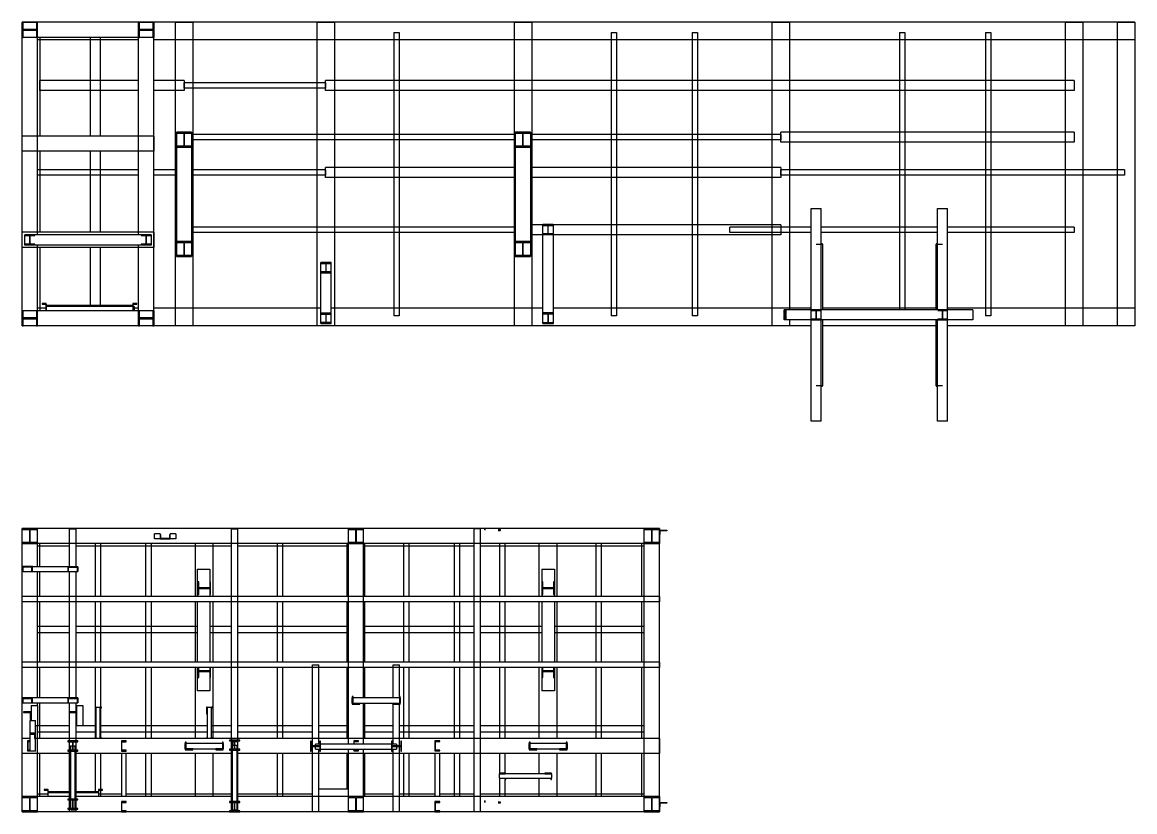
# Model space of a CAD drawing. Header units: inches. Extents: x 19 to 664121, y 34 to 210034.
# Drawn here: x 148952 to 159511, y 144757 to 152244 of the extents above; entities that cross this region are included whole.
import ezdxf

# ---------------------------------------------------------------- set-up
doc = ezdxf.new("R2010")
doc.units = ezdxf.units.IN
doc.header["$MEASUREMENT"] = 0
doc.layers.add('CABLEROUTEALL-EMBED 1_DWG$0$DwgTemplate', color=7, linetype='Continuous')

msp = doc.modelspace()

# ---------------------------------------------------------------- linework, layer by layer
at = {"layer": 'CABLEROUTEALL-EMBED 1_DWG$0$DwgTemplate', "color": 252, "linetype": 'Continuous'}
for p, q in [((148952.46, 152244.42), (149096.44, 152244.42)), ((148952.46, 149364.75), (148952.46, 152244.42)), ((148962.06, 152244.42), (148952.46, 152244.42)), ((148952.46, 152244.42), (148952.46, 152100.44)), ((148952.46, 152100.44), (148952.46, 152244.42)), ((150200.32, 152244.42), (148952.46, 152244.42)), ((148962.06, 152175.79), (148962.06, 152244.42)), ((149086.84, 152175.79), (148962.06, 152175.79)), ((148962.06, 152169.07), (149086.84, 152169.07)), ((148962.06, 152100.44), (148962.06, 152169.07)), ((149096.44, 152244.42), (149086.84, 152244.42)), ((149086.84, 152244.42), (149086.84, 152175.79)), ((149086.84, 152169.07), (149086.84, 152100.44)), ((149096.44, 150227.88), (149096.44, 152244.42)), ((149096.44, 152100.44), (149096.44, 152244.42)), ((150065.93, 152244.42), (150056.33, 152244.42)), ((150056.33, 152244.42), (150056.33, 152100.44)), ((150056.33, 152244.42), (150200.32, 152244.42)), ((150056.33, 150227.88), (150056.33, 152244.42)), ((150065.93, 152175.79), (150065.93, 152244.42)), ((150190.72, 152175.79), (150065.93, 152175.79)), ((150065.93, 152100.44), (150065.93, 152169.07)), ((150065.93, 152169.07), (150190.72, 152169.07)), ((150190.72, 152244.42), (150190.72, 152175.79)), ((150200.32, 152244.42), (150190.72, 152244.42)), ((150190.72, 152169.07), (150190.72, 152100.44)), ((150200.32, 152100.44), (150200.32, 152244.42)), ((159511.27, 152244.42), (150200.32, 152244.42)), ((150200.32, 152244.42), (150200.32, 152100.44)), ((150200.32, 149364.75), (150200.32, 152244.42)), ((150404.3, 152244.42), (150404.3, 149364.75)), ((150404.3, 152244.42), (150572.28, 152244.42)), ((150572.28, 152244.42), (150572.28, 149364.75)), ((151748.14, 152244.42), (151748.14, 149364.75)), ((151748.14, 152244.42), (151916.13, 152244.42)), ((151916.13, 152244.42), (151916.13, 149364.75)), ((153619.93, 152244.42), (153619.93, 149364.75)), ((153619.93, 152244.42), (153787.91, 152244.42)), ((153787.91, 152244.42), (153787.91, 149364.75)), ((156067.66, 152244.42), (156067.66, 149364.75)), ((156067.66, 152244.42), (156235.64, 152244.42)), ((156235.64, 152244.42), (156235.64, 149517.16)), ((158851.34, 152244.42), (158851.34, 149364.75)), ((158851.34, 152244.42), (159019.32, 152244.42)), ((159019.32, 152244.42), (159019.32, 149364.75)), ((159343.29, 152244.42), (159343.29, 149364.75)), ((159343.29, 152244.42), (159511.27, 152244.42)), ((159511.27, 152244.42), (159511.27, 152076.44)), ((159511.27, 152244.42), (159511.27, 149364.75)), ((148952.46, 152100.44), (148962.06, 152100.44)), ((150200.32, 152100.44), (148952.46, 152100.44)), ((149086.84, 152100.44), (149096.44, 152100.44)), ((150056.33, 152076.44), (149096.44, 152076.44)), ((149120.44, 152100.44), (149120.44, 151164.54)), ((149595.59, 152100.44), (149595.59, 151164.54)), ((149691.58, 152100.44), (149691.58, 151164.54)), ((150056.33, 152100.44), (150065.93, 152100.44)), ((150190.72, 152100.44), (150200.32, 152100.44)), ((159511.27, 152076.44), (150200.32, 152076.44)), ((152478.62, 152148.43), (152529.5, 152148.43)), ((152478.62, 152148.43), (152478.62, 149460.73)), ((152529.5, 152148.43), (152529.5, 149460.73)), ((154542.39, 152148.43), (154593.26, 152148.43)), ((154542.39, 152148.43), (154542.39, 149460.73)), ((154593.26, 152148.43), (154593.26, 149460.73)), ((155310.3, 152148.43), (155310.3, 149460.73)), ((155310.3, 152148.43), (155361.18, 152148.43)), ((155361.18, 152148.43), (155361.18, 149460.73)), ((157278.08, 152148.43), (157328.96, 152148.43)), ((157278.08, 152148.43), (157278.08, 149517.16)), ((157328.96, 152148.43), (157328.96, 149517.16)), ((158093.99, 152148.43), (158144.86, 152148.43)), ((158093.99, 152148.43), (158093.99, 149460.73)), ((158144.86, 152148.43), (158144.86, 149460.73)), ((150056.33, 151692.48), (149120.44, 151692.48)), ((149120.44, 151596.49), (149120.44, 151692.48)), ((150488.29, 151692.48), (150200.32, 151692.48)), ((150488.29, 151692.48), (150488.29, 151596.49)), ((150488.29, 151619.05), (150488.29, 151669.93)), ((151832.13, 151669.93), (150488.29, 151669.93)), ((158935.33, 151692.48), (151832.13, 151692.48)), ((151832.13, 151596.49), (151832.13, 151692.48)), ((151832.13, 151669.93), (151832.13, 151619.05)), ((158935.33, 151692.48), (158935.33, 151596.49)), ((150056.33, 151596.49), (149120.44, 151596.49)), ((150488.29, 151596.49), (150200.32, 151596.49)), ((151832.13, 151619.05), (150488.29, 151619.05)), ((158935.33, 151596.49), (151832.13, 151596.49)), ((150560.28, 151202.94), (150416.29, 151202.94)), ((150416.29, 151202.94), (150416.29, 151193.34)), ((150416.29, 151202.94), (150416.29, 150022.27)), ((150416.29, 151202.94), (150560.28, 151202.94)), ((150560.28, 151193.34), (150560.28, 151202.94)), ((150560.28, 151202.94), (150560.28, 150022.27)), ((153775.92, 151202.94), (153631.93, 151202.94)), ((153631.93, 151202.94), (153631.93, 151193.34)), ((153631.93, 151202.94), (153775.92, 151202.94)), ((153631.93, 151202.94), (153631.93, 150022.27)), ((153775.92, 151193.34), (153775.92, 151202.94)), ((153775.92, 151202.94), (153775.92, 150022.27)), ((158935.33, 151202.94), (156151.65, 151202.94)), ((156151.65, 151106.95), (156151.65, 151202.94)), ((158935.33, 151202.94), (158935.33, 151106.95)), ((148952.46, 151020.56), (148952.46, 151164.54)), ((150200.32, 151164.54), (148952.46, 151164.54)), ((150200.32, 151164.54), (150200.32, 151020.56)), ((150416.29, 151193.34), (150484.93, 151193.34)), ((150484.93, 151193.34), (150484.93, 151068.55)), ((150491.65, 151068.55), (150491.65, 151193.34)), ((150491.65, 151193.34), (150560.28, 151193.34)), ((153631.93, 151180.38), (150560.28, 151180.38)), ((153631.93, 151129.51), (150560.28, 151129.51)), ((153631.93, 151193.34), (153700.56, 151193.34)), ((153700.56, 151193.34), (153700.56, 151068.55)), ((153707.28, 151193.34), (153775.92, 151193.34)), ((153707.28, 151068.55), (153707.28, 151193.34)), ((156151.65, 151180.38), (153775.92, 151180.38)), ((156151.65, 151129.51), (153775.92, 151129.51)), ((156151.65, 151180.38), (156151.65, 151129.51)), ((158935.33, 151106.95), (156151.65, 151106.95)), ((150200.32, 151020.56), (148952.46, 151020.56)), ((149120.44, 151020.56), (149120.44, 150252.65)), ((149595.59, 151020.56), (149595.59, 150252.65)), ((149691.58, 151020.56), (149691.58, 150252.65)), ((150416.29, 151068.55), (150416.29, 151058.95)), ((150484.93, 151068.55), (150416.29, 151068.55)), ((150416.29, 151058.95), (150560.28, 151058.95)), ((150560.28, 151068.55), (150491.65, 151068.55)), ((150560.28, 151058.95), (150560.28, 151068.55)), ((153700.56, 151068.55), (153631.93, 151068.55)), ((153631.93, 151068.55), (153631.93, 151058.95)), ((153631.93, 151058.95), (153775.92, 151058.95)), ((153775.92, 151068.55), (153707.28, 151068.55)), ((153775.92, 151058.95), (153775.92, 151068.55)), ((150056.33, 150844.42), (149096.44, 150844.42)), ((150056.33, 150793.54), (149096.44, 150793.54)), ((150416.29, 150844.42), (150200.32, 150844.42)), ((150416.29, 150793.54), (150200.32, 150793.54)), ((151832.13, 150844.42), (150560.28, 150844.42)), ((151832.13, 150793.54), (150560.28, 150793.54)), ((153631.93, 150866.98), (151832.13, 150866.98)), ((151832.13, 150770.99), (151832.13, 150866.98)), ((151832.13, 150844.42), (151832.13, 150793.54)), ((156151.65, 150866.98), (153775.92, 150866.98)), ((156151.65, 150866.98), (156151.65, 150770.99)), ((156151.65, 150793.54), (156151.65, 150844.42)), ((159415.28, 150844.42), (156151.65, 150844.42)), ((159415.28, 150793.54), (156151.65, 150793.54)), ((159415.28, 150844.42), (159415.28, 150793.54)), ((153631.93, 150770.99), (151832.13, 150770.99)), ((156151.65, 150770.99), (153775.92, 150770.99)), ((156439.62, 148461.28), (156439.62, 150477.06)), ((156439.62, 150477.06), (156535.6, 150477.06)), ((156535.6, 148461.28), (156535.6, 150477.06)), ((157639.48, 150477.06), (157735.47, 150477.06)), ((157639.48, 149517.16), (157639.48, 150477.06)), ((157735.47, 148461.28), (157735.47, 150477.06)), ((148952.46, 150108.66), (148952.46, 150252.65)), ((150200.32, 150252.65), (148952.46, 150252.65)), ((150200.32, 150252.65), (150200.32, 150108.66)), ((153631.93, 150302.08), (150560.28, 150302.08)), ((153894.4, 150324.64), (153775.92, 150324.64)), ((153894.4, 150326.14), (153993.39, 150326.14)), ((153894.4, 149386.02), (153894.4, 150326.14)), ((153990.39, 150326.14), (153894.4, 150326.14)), ((153894.4, 150326.14), (153894.4, 150318.46)), ((153894.4, 150318.46), (153939.52, 150318.46)), ((153939.52, 150318.46), (153939.52, 150237.83)), ((153945.28, 150237.83), (153945.28, 150318.46)), ((153945.28, 150318.46), (153990.39, 150318.46)), ((153990.39, 150318.46), (153990.39, 150326.14)), ((153993.39, 149386.02), (153993.39, 150326.14)), ((156151.65, 150324.64), (153993.39, 150324.64)), ((156439.62, 150302.08), (155668.44, 150302.08)), ((155668.44, 150251.21), (155668.44, 150302.08)), ((156151.65, 150324.64), (156151.65, 150228.65)), ((157639.48, 150302.08), (156535.6, 150302.08)), ((158935.33, 150302.08), (157735.47, 150302.08)), ((158935.33, 150302.08), (158935.33, 150251.21)), ((149072.45, 150228.65), (148976.46, 150228.65)), ((148976.46, 150228.65), (148976.46, 150220.97)), ((150176.32, 150227.88), (148976.46, 150227.88)), ((148976.46, 150131.89), (148976.46, 150227.88)), ((148976.46, 150220.97), (149021.57, 150220.97)), ((149021.57, 150220.97), (149021.57, 150140.34)), ((149027.33, 150140.34), (149027.33, 150220.97)), ((149027.33, 150220.97), (149072.45, 150220.97)), ((149072.45, 150220.97), (149072.45, 150228.65)), ((150080.33, 150228.65), (150080.33, 150220.97)), ((150176.32, 150228.65), (150080.33, 150228.65)), ((150080.33, 150220.97), (150125.45, 150220.97)), ((150125.45, 150220.97), (150125.45, 150140.34)), ((150131.21, 150140.34), (150131.21, 150220.97)), ((150131.21, 150220.97), (150176.32, 150220.97)), ((150176.32, 150220.97), (150176.32, 150228.65)), ((150176.32, 150227.88), (150176.32, 150131.89)), ((150416.29, 150166.25), (150416.29, 150156.66)), ((150560.28, 150166.25), (150416.29, 150166.25)), ((150416.29, 150156.66), (150484.93, 150156.66)), ((150484.93, 150156.66), (150484.93, 150031.87)), ((150491.65, 150031.87), (150491.65, 150156.66)), ((150491.65, 150156.66), (150560.28, 150156.66)), ((153631.93, 150251.21), (150560.28, 150251.21)), ((150560.28, 150156.66), (150560.28, 150166.25)), ((153631.93, 150166.25), (153631.93, 150156.66)), ((153775.92, 150166.25), (153631.93, 150166.25)), ((153631.93, 150156.66), (153700.56, 150156.66)), ((153700.56, 150156.66), (153700.56, 150031.87)), ((153707.28, 150156.66), (153775.92, 150156.66)), ((153707.28, 150031.87), (153707.28, 150156.66)), ((153894.4, 150228.65), (153775.92, 150228.65)), ((153775.92, 150156.66), (153775.92, 150166.25)), ((153894.4, 150237.83), (153894.4, 150230.15)), ((153939.52, 150237.83), (153894.4, 150237.83)), ((153894.4, 150230.15), (153990.39, 150230.15)), ((153990.39, 150237.83), (153945.28, 150237.83)), ((153990.39, 150230.15), (153990.39, 150237.83)), ((156151.65, 150228.65), (153993.39, 150228.65)), ((156439.62, 150251.21), (155668.44, 150251.21)), ((157639.48, 150251.21), (156535.6, 150251.21)), ((158935.33, 150251.21), (157735.47, 150251.21)), ((150200.32, 150108.66), (148952.46, 150108.66)), ((148976.46, 150140.34), (148976.46, 150132.66)), ((149021.57, 150140.34), (148976.46, 150140.34)), ((148976.46, 150132.66), (149072.45, 150132.66)), ((150176.32, 150131.89), (148976.46, 150131.89)), ((149072.45, 150140.34), (149027.33, 150140.34)), ((149072.45, 150132.66), (149072.45, 150140.34)), ((149096.44, 149364.75), (149096.44, 150131.89)), ((149120.44, 150108.66), (149120.44, 149508.73)), ((149595.59, 150108.66), (149595.59, 149557.49)), ((149691.58, 150108.66), (149691.58, 149557.49)), ((150056.33, 149364.75), (150056.33, 150131.89)), ((150080.33, 150140.34), (150080.33, 150132.66)), ((150125.45, 150140.34), (150080.33, 150140.34)), ((150080.33, 150132.66), (150176.32, 150132.66)), ((150176.32, 150140.34), (150131.21, 150140.34)), ((150176.32, 150132.66), (150176.32, 150140.34)), ((156487.61, 150141.09), (156548.08, 150141.09)), ((156548.08, 150144.43), (156535.6, 150144.43)), ((156548.08, 150141.09), (156548.08, 150144.43)), ((156548.08, 150141.09), (156548.08, 149517.16)), ((157639.48, 150144.5), (157627, 150144.5)), ((157627, 150144.5), (157627, 150141.09)), ((157627, 149517.16), (157627, 150141.09)), ((157627, 150141.09), (157687.48, 150141.09)), ((150484.93, 150031.87), (150416.29, 150031.87)), ((150416.29, 150031.87), (150416.29, 150022.27)), ((150416.29, 150022.27), (150560.28, 150022.27)), ((150560.28, 150022.27), (150416.29, 150022.27)), ((150560.28, 150031.87), (150491.65, 150031.87)), ((150560.28, 150022.27), (150560.28, 150031.87)), ((151787.64, 149964.68), (151787.64, 149957)), ((151883.63, 149964.68), (151787.64, 149964.68)), ((151787.64, 149388.74), (151787.64, 149964.68)), ((151787.64, 149964.68), (151883.63, 149964.68)), ((151787.64, 149957), (151832.75, 149957)), ((151832.75, 149957), (151832.75, 149876.37)), ((151838.51, 149876.37), (151838.51, 149957)), ((151838.51, 149957), (151883.63, 149957)), ((151883.63, 149957), (151883.63, 149964.68)), ((151883.63, 149388.74), (151883.63, 149964.68)), ((153631.93, 150031.87), (153631.93, 150022.27)), ((153700.56, 150031.87), (153631.93, 150031.87)), ((153631.93, 150022.27), (153775.92, 150022.27)), ((153775.92, 150022.27), (153631.93, 150022.27)), ((153775.92, 150031.87), (153707.28, 150031.87)), ((153775.92, 150022.27), (153775.92, 150031.87)), ((151787.64, 149876.37), (151787.64, 149868.69)), ((151832.75, 149876.37), (151787.64, 149876.37)), ((151787.64, 149868.69), (151883.63, 149868.69)), ((151883.63, 149876.37), (151838.51, 149876.37)), ((151883.63, 149868.69), (151883.63, 149876.37)), ((149177.95, 149532.73), (149096.44, 149532.73)), ((149180.99, 149577.46), (149142.47, 149577.46)), ((149142.47, 149577.46), (149142.47, 149570.24)), ((149142.47, 149570.24), (149177.95, 149570.24)), ((149177.95, 149570.24), (149177.95, 149508.73)), ((149180.99, 149508.73), (149180.99, 149577.46)), ((150000.69, 149557.49), (149180.99, 149557.49)), ((150000.69, 149547.25), (149180.99, 149547.25)), ((150039.21, 149577.46), (150000.69, 149577.46)), ((150000.69, 149577.46), (150000.69, 149508.73)), ((150003.74, 149570.24), (150039.21, 149570.24)), ((150003.74, 149508.73), (150003.74, 149570.24)), ((150009.03, 149547.25), (150003.74, 149547.25)), ((150015.64, 149547.25), (150009.03, 149547.25)), ((150009.03, 149547.25), (150009.03, 149508.73)), ((150015.64, 149547.25), (150015.64, 149508.73)), ((150056.33, 149532.73), (150015.64, 149532.73)), ((150039.21, 149570.24), (150039.21, 149577.46)), ((151787.64, 149532.73), (150200.32, 149532.73)), ((153894.4, 149532.73), (151883.63, 149532.73)), ((156439.62, 149532.73), (153993.39, 149532.73)), ((156183.29, 149517.16), (156183.29, 149421.18)), ((156184.28, 149517.16), (156183.29, 149517.16)), ((156184.28, 149472.05), (156184.28, 149517.16)), ((156198.65, 149517.16), (156184.28, 149517.16)), ((156199.64, 149517.16), (156198.65, 149517.16)), ((156198.65, 149517.16), (156198.65, 149472.05)), ((156439.62, 149517.16), (156199.64, 149517.16)), ((156199.64, 149421.18), (156199.64, 149517.16)), ((156535.6, 149517.16), (156439.62, 149517.16)), ((156439.62, 149517.16), (156439.62, 149509.49)), ((157642.31, 149517.16), (156535.6, 149517.16)), ((156535.6, 149509.49), (156535.6, 149517.16)), ((157627, 149532.73), (156548.08, 149532.73)), ((157735.47, 149517.16), (157642.31, 149517.16)), ((159511.27, 149532.73), (157735.47, 149532.73)), ((157735.47, 149509.49), (157735.47, 149517.16)), ((157975.44, 149517.16), (157735.47, 149517.16)), ((157975.44, 149517.16), (157975.44, 149421.18)), ((159511.27, 149532.73), (159511.27, 149364.75)), ((148952.46, 149508.73), (148952.46, 149364.75)), ((148962.06, 149508.73), (148952.46, 149508.73)), ((148952.46, 149364.75), (148952.46, 149508.73)), ((150200.32, 149508.73), (148952.46, 149508.73)), ((148962.06, 149440.1), (148962.06, 149508.73)), ((149086.84, 149440.1), (148962.06, 149440.1)), ((148962.06, 149364.75), (148962.06, 149433.38)), ((148962.06, 149433.38), (149086.84, 149433.38)), ((149096.44, 149508.73), (149086.84, 149508.73)), ((149086.84, 149508.73), (149086.84, 149440.1)), ((149086.84, 149433.38), (149086.84, 149364.75)), ((149096.44, 149364.75), (149096.44, 149508.73)), ((150065.93, 149508.73), (150056.33, 149508.73)), ((150056.33, 149508.73), (150056.33, 149364.75)), ((150065.93, 149440.1), (150065.93, 149508.73)), ((150190.72, 149440.1), (150065.93, 149440.1)), ((150065.93, 149364.75), (150065.93, 149433.38)), ((150065.93, 149433.38), (150190.72, 149433.38)), ((150190.72, 149508.73), (150190.72, 149440.1)), ((150200.32, 149508.73), (150190.72, 149508.73)), ((150190.72, 149433.38), (150190.72, 149364.75)), ((150200.32, 149508.73), (150200.32, 149364.75)), ((150200.32, 149364.75), (150200.32, 149508.73)), ((151883.63, 149484.73), (151787.64, 149484.73)), ((151787.64, 149484.73), (151787.64, 149477.05)), ((151787.64, 149477.05), (151832.75, 149477.05)), ((151832.75, 149477.05), (151832.75, 149396.42)), ((151838.51, 149396.42), (151838.51, 149477.05)), ((151838.51, 149477.05), (151883.63, 149477.05)), ((151883.63, 149477.05), (151883.63, 149484.73)), ((152529.5, 149460.73), (152478.62, 149460.73)), ((153993.39, 149487.45), (153894.4, 149487.45)), ((153894.4, 149487.45), (153894.4, 149479.04)), ((153894.4, 149479.04), (153940.48, 149479.04)), ((153940.48, 149479.04), (153940.48, 149394.44)), ((153947.31, 149479.04), (153993.39, 149479.04)), ((153947.31, 149394.44), (153947.31, 149479.04)), ((153993.39, 149479.04), (153993.39, 149487.45)), ((154593.26, 149460.73), (154542.39, 149460.73)), ((155361.18, 149460.73), (155310.3, 149460.73)), ((156183.29, 149421.18), (156184.28, 149421.18)), ((156198.65, 149472.05), (156184.28, 149472.05)), ((156184.28, 149421.18), (156184.28, 149466.29)), ((156184.28, 149466.29), (156198.65, 149466.29)), ((156198.65, 149421.18), (156184.28, 149421.18)), ((156198.65, 149466.29), (156198.65, 149421.18)), ((156198.65, 149421.18), (156199.64, 149421.18)), ((156439.62, 149421.18), (156199.64, 149421.18)), ((156235.64, 149421.18), (156235.64, 149364.75)), ((156439.62, 149509.49), (156484.73, 149509.49)), ((156484.73, 149428.85), (156439.62, 149428.85)), ((156439.62, 149428.85), (156439.62, 149421.18)), ((156439.62, 149421.18), (156535.6, 149421.18)), ((156484.73, 149509.49), (156484.73, 149428.85)), ((156490.49, 149509.49), (156535.6, 149509.49)), ((156490.49, 149428.85), (156490.49, 149509.49)), ((156535.6, 149428.85), (156490.49, 149428.85)), ((156535.6, 149421.18), (156535.6, 149428.85)), ((157642.31, 149421.18), (156535.6, 149421.18)), ((156548.08, 149421.18), (156548.08, 148797.25)), ((157627, 148797.25), (157627, 149421.18)), ((157639.48, 148461.28), (157639.48, 149421.18)), ((157642.31, 149509.49), (157684.6, 149509.49)), ((157684.6, 149428.85), (157642.31, 149428.85)), ((157642.31, 149421.18), (157735.47, 149421.18)), ((157684.6, 149509.49), (157684.6, 149428.85)), ((157690.35, 149428.85), (157690.35, 149509.49)), ((157690.35, 149509.49), (157735.47, 149509.49)), ((157735.47, 149428.85), (157690.35, 149428.85)), ((157735.47, 149421.18), (157735.47, 149428.85)), ((157975.44, 149421.18), (157735.47, 149421.18)), ((158144.86, 149460.73), (158093.99, 149460.73)), ((148952.46, 149364.75), (148962.06, 149364.75)), ((149096.44, 149364.75), (148952.46, 149364.75)), ((150200.32, 149364.75), (148952.46, 149364.75)), ((149086.84, 149364.75), (149096.44, 149364.75)), ((150056.33, 149364.75), (150065.93, 149364.75)), ((150200.32, 149364.75), (150056.33, 149364.75)), ((150190.72, 149364.75), (150200.32, 149364.75)), ((156439.62, 149364.75), (150200.32, 149364.75)), ((150572.28, 149364.75), (150404.3, 149364.75)), ((151916.13, 149364.75), (151748.14, 149364.75)), ((151832.75, 149396.42), (151787.64, 149396.42)), ((151787.64, 149396.42), (151787.64, 149388.74)), ((151787.64, 149388.74), (151883.63, 149388.74)), ((151883.63, 149388.74), (151787.64, 149388.74)), ((151883.63, 149396.42), (151838.51, 149396.42)), ((151883.63, 149388.74), (151883.63, 149396.42)), ((153787.91, 149364.75), (153619.93, 149364.75)), ((153940.48, 149394.44), (153894.4, 149394.44)), ((153894.4, 149394.44), (153894.4, 149386.02)), ((153894.4, 149386.02), (153993.39, 149386.02)), ((153993.39, 149386.02), (153894.4, 149386.02)), ((153993.39, 149394.44), (153947.31, 149394.44)), ((153993.39, 149386.02), (153993.39, 149394.44)), ((156235.64, 149364.75), (156067.66, 149364.75)), ((157627, 149364.75), (156548.08, 149364.75)), ((159511.27, 149364.75), (157735.47, 149364.75)), ((159019.32, 149364.75), (158851.34, 149364.75)), ((159511.27, 149364.75), (159343.29, 149364.75)), ((156548.08, 148797.25), (156487.61, 148797.25)), ((156535.6, 148793.91), (156548.08, 148793.91)), ((156548.08, 148793.91), (156548.08, 148797.25)), ((157687.48, 148797.25), (157627, 148797.25)), ((157627, 148797.25), (157627, 148793.84)), ((157627, 148793.84), (157639.48, 148793.84)), ((156535.6, 148461.28), (156439.62, 148461.28)), ((157735.47, 148461.28), (157639.48, 148461.28)), ((154999.78, 147444.97), (148952.46, 147444.97)), ((148952.46, 147444.96), (148952.46, 147444.97)), ((154999.78, 147444.96), (148952.46, 147444.96)), ((148952.46, 147300.98), (148952.46, 147444.96)), ((148952.46, 144757.26), (148952.46, 147444.96)), ((148952.46, 147444.96), (149096.44, 147444.96)), ((148952.46, 147444.96), (148952.46, 147435.36)), ((149096.44, 147444.96), (148952.46, 147444.96)), ((148952.46, 147435.36), (149021.09, 147435.36)), ((149021.09, 147435.36), (149021.09, 147310.58)), ((149027.81, 147310.58), (149027.81, 147435.36)), ((149027.81, 147435.36), (149096.44, 147435.36)), ((149096.44, 147080.63), (149096.44, 147444.96)), ((149096.44, 147435.36), (149096.44, 147444.96)), ((149402.17, 147080.63), (149402.17, 147438.74)), ((149402.17, 147438.74), (149462.64, 147438.74)), ((149462.64, 147080.63), (149462.64, 147438.74)), ((150938, 147438.74), (150998.47, 147438.74)), ((150938, 145437.44), (150938, 147438.74)), ((150998.47, 145437.44), (150998.47, 147438.74)), ((152048.11, 147444.96), (152048.11, 147435.36)), ((152192.09, 147444.96), (152048.11, 147444.96)), ((152048.11, 147444.96), (152192.09, 147444.96)), ((152048.11, 145397.37), (152048.11, 147444.96)), ((152048.11, 147435.36), (152116.74, 147435.36)), ((152116.74, 147435.36), (152116.74, 147310.58)), ((152123.46, 147310.58), (152123.46, 147435.36)), ((152123.46, 147435.36), (152192.09, 147435.36)), ((152192.09, 147435.36), (152192.09, 147444.96)), ((152192.09, 145836.18), (152192.09, 147444.96)), ((153241.74, 144757.26), (153241.74, 147444.96)), ((153241.74, 147444.96), (153302.21, 147444.96)), ((153302.21, 144757.26), (153302.21, 147444.96)), ((153339.98, 147434.13), (153337.19, 147434.13)), ((153337.7, 147440.84), (153340.37, 147440.84)), ((153340.37, 147440.84), (153339.98, 147434.13)), ((153339.98, 147434.13), (153349.26, 147433.44)), ((153349.26, 147440.17), (153340.37, 147440.84)), ((153470.5, 147424.96), (153487.31, 147423.89)), ((153487.62, 147430.59), (153470.52, 147431.69)), ((153487.31, 147423.89), (153487.62, 147430.59)), ((153494.87, 147423.87), (153487.31, 147423.89)), ((153487.62, 147430.59), (153495.3, 147430.58)), ((154855.79, 147444.96), (154855.79, 147435.36)), ((154999.78, 147444.96), (154855.79, 147444.96)), ((154855.79, 147444.96), (154999.78, 147444.96)), ((154855.79, 144757.26), (154855.79, 147444.96)), ((154855.79, 147435.36), (154924.43, 147435.36)), ((154924.43, 147435.36), (154924.43, 147310.58)), ((154931.15, 147310.58), (154931.15, 147435.36)), ((154931.15, 147435.36), (154999.78, 147435.36)), ((154999.78, 147444.97), (154999.78, 147444.96)), ((154999.78, 147435.36), (154999.78, 147444.96)), ((154999.78, 147444.96), (154999.78, 147300.98)), ((154999.78, 144757.26), (154999.78, 147444.96)), ((154999.78, 147431.38), (155071.44, 147426.8)), ((154999.78, 147426.97), (155071.44, 147426.8)), ((155071.14, 147420.09), (154999.78, 147420.26)), ((155004.87, 147420.25), (155001.48, 147344.76)), ((155071.44, 147426.8), (155071.14, 147420.09)), ((149021.09, 147310.58), (148952.46, 147310.58)), ((148952.46, 147310.58), (148952.46, 147300.98)), ((154999.78, 147300.98), (148952.46, 147300.98)), ((148952.46, 147300.98), (149096.44, 147300.98)), ((149096.44, 147310.58), (149027.81, 147310.58)), ((149096.44, 147300.98), (149096.44, 147310.58)), ((149120.44, 147080.63), (149120.44, 147300.98)), ((149646.94, 146798.47), (149646.94, 147300.98)), ((149697.82, 146798.47), (149697.82, 147300.98)), ((150126.89, 146798.47), (150126.89, 147300.98)), ((150177.76, 146798.47), (150177.76, 147300.98)), ((150260.18, 147392.75), (150207.07, 147392.75)), ((150207.07, 147343.99), (150207.07, 147392.75)), ((150260.18, 147343.99), (150207.07, 147343.99)), ((150260.18, 147392.75), (150260.18, 147343.99)), ((150267.4, 147383.22), (150260.18, 147383.22)), ((150260.18, 147383.22), (150260.18, 147344.69)), ((150260.18, 147344.69), (150357.7, 147344.69)), ((150267.4, 147347.74), (150267.4, 147383.22)), ((150350.49, 147347.74), (150267.4, 147347.74)), ((150350.49, 147383.22), (150350.49, 147347.74)), ((150357.7, 147383.22), (150350.49, 147383.22)), ((150357.7, 147343.99), (150357.7, 147392.75)), ((150410.81, 147392.75), (150357.7, 147392.75)), ((150357.7, 147344.69), (150357.7, 147383.22)), ((150410.81, 147343.99), (150357.7, 147343.99)), ((150410.81, 147392.75), (150410.81, 147343.99)), ((150596.27, 146798.47), (150596.27, 147300.98)), ((150764.26, 146798.47), (150764.26, 147300.98)), ((151374.75, 146798.47), (151374.75, 147300.98)), ((151425.62, 146798.47), (151425.62, 147300.98)), ((152036.11, 146798.47), (152036.11, 147300.98)), ((152048.11, 147310.58), (152048.11, 147300.98)), ((152116.74, 147310.58), (152048.11, 147310.58)), ((152048.11, 147300.98), (152192.09, 147300.98)), ((152192.09, 147310.58), (152123.46, 147310.58)), ((152192.09, 147300.98), (152192.09, 147310.58)), ((152204.09, 146798.47), (152204.09, 147300.98)), ((152574.61, 146798.47), (152574.61, 147300.98)), ((152625.49, 146798.47), (152625.49, 147300.98)), ((153054.56, 146798.47), (153054.56, 147300.98)), ((153105.43, 146798.47), (153105.43, 147300.98)), ((153486.51, 146798.47), (153486.51, 147300.98)), ((153537.38, 146798.47), (153537.38, 147300.98)), ((153859.91, 146798.47), (153859.91, 147300.98)), ((154027.89, 146798.47), (154027.89, 147300.98)), ((154398.41, 146798.47), (154398.41, 147300.98)), ((154449.28, 146798.47), (154449.28, 147300.98)), ((154831.8, 146798.47), (154831.8, 147300.98)), ((154855.79, 147310.58), (154855.79, 147300.98)), ((154924.43, 147310.58), (154855.79, 147310.58)), ((154855.79, 147300.98), (154999.78, 147300.98)), ((154999.78, 147310.58), (154931.15, 147310.58)), ((154999.78, 147344.76), (155001.48, 147344.76)), ((154999.78, 147300.98), (154999.78, 147310.58)), ((149402.17, 147276.99), (149096.44, 147276.99)), ((150938, 147276.99), (149462.64, 147276.99)), ((152048.11, 147276.99), (150998.47, 147276.99)), ((153241.74, 147276.99), (152192.09, 147276.99)), ((154855.79, 147276.99), (153302.21, 147276.99)), ((148952.49, 147084.04), (148952.49, 147037.97)), ((149048.48, 147084.04), (148952.49, 147084.04)), ((148952.49, 147037.97), (148960.65, 147037.97)), ((149480.4, 147080.63), (148960.65, 147080.63)), ((148960.65, 147034.56), (148960.65, 147080.63)), ((148960.65, 147078.95), (149040.32, 147078.95)), ((148960.65, 147037.97), (148960.65, 147078.95)), ((148960.65, 147034.56), (149480.4, 147034.56)), ((149040.32, 147078.95), (149040.32, 147037.97)), ((149040.32, 147037.97), (149048.48, 147037.97)), ((149048.48, 147037.97), (149048.48, 147084.04)), ((149096.44, 145836.18), (149096.44, 147034.56)), ((149120.44, 146798.47), (149120.44, 147034.56)), ((149480.4, 147080.63), (149384.41, 147080.63)), ((149384.41, 147080.63), (149384.41, 147034.56)), ((149384.41, 147034.56), (149392.57, 147034.56)), ((149392.57, 147075.55), (149472.24, 147075.55)), ((149392.57, 147034.56), (149392.57, 147075.55)), ((149402.17, 145836.18), (149402.17, 147034.56)), ((149462.64, 145836.18), (149462.64, 147034.56)), ((149472.24, 147075.55), (149472.24, 147034.56)), ((149472.24, 147034.56), (149480.4, 147034.56)), ((149480.4, 147080.63), (149480.4, 147034.56)), ((149480.4, 147034.56), (149480.4, 147080.63)), ((150612.59, 147056.48), (150612.59, 146798.47)), ((150612.59, 147056.48), (150732.58, 147056.48)), ((150732.58, 147056.48), (150732.58, 146798.47)), ((153883.9, 147056.48), (153883.9, 146798.47)), ((153883.9, 147056.48), (154003.89, 147056.48)), ((154003.89, 147056.48), (154003.89, 146798.47)), ((150620.27, 146938.62), (150620.27, 146818.63)), ((150628.91, 146938.62), (150620.27, 146938.62)), ((150628.91, 146881.75), (150628.91, 146938.62)), ((150731.62, 146881.75), (150628.91, 146881.75)), ((150628.91, 146818.63), (150628.91, 146875.51)), ((150628.91, 146875.51), (150731.62, 146875.51)), ((150740.26, 146938.62), (150731.62, 146938.62)), ((150731.62, 146938.62), (150731.62, 146881.75)), ((150731.62, 146875.51), (150731.62, 146818.63)), ((150740.26, 146818.63), (150740.26, 146938.62)), ((153883.9, 146938.62), (153883.9, 146818.63)), ((153892.54, 146938.62), (153883.9, 146938.62)), ((153892.54, 146881.75), (153892.54, 146938.62)), ((153995.25, 146881.75), (153892.54, 146881.75)), ((153892.54, 146875.51), (153995.25, 146875.51)), ((153892.54, 146818.63), (153892.54, 146875.51)), ((153995.25, 146938.62), (153995.25, 146881.75)), ((154003.89, 146938.62), (153995.25, 146938.62)), ((153995.25, 146875.51), (153995.25, 146818.63)), ((154003.89, 146818.63), (154003.89, 146938.62)), ((154999.78, 146798.47), (148952.46, 146798.47)), ((148952.46, 146747.6), (148952.46, 146798.47)), ((150620.27, 146818.63), (150628.91, 146818.63)), ((150731.62, 146818.63), (150740.26, 146818.63)), ((153883.9, 146818.63), (153892.54, 146818.63)), ((153995.25, 146818.63), (154003.89, 146818.63)), ((154999.78, 146798.47), (154999.78, 146747.6)), ((154999.78, 146747.6), (148952.46, 146747.6)), ((149120.44, 146174.54), (149120.44, 146747.6)), ((149646.94, 146174.54), (149646.94, 146747.6)), ((149697.82, 146174.54), (149697.82, 146747.6)), ((150126.89, 146174.54), (150126.89, 146747.6)), ((150177.76, 146174.54), (150177.76, 146747.6)), ((150596.27, 146174.54), (150596.27, 146747.6)), ((150612.59, 146747.6), (150612.59, 146174.54)), ((150732.58, 146747.6), (150732.58, 146174.54)), ((150764.26, 146174.54), (150764.26, 146747.6)), ((151374.75, 146174.54), (151374.75, 146747.6)), ((151425.62, 146174.54), (151425.62, 146747.6)), ((152036.11, 146174.54), (152036.11, 146747.6)), ((152204.09, 146174.54), (152204.09, 146747.6)), ((152574.61, 146174.54), (152574.61, 146747.6)), ((152625.49, 146174.54), (152625.49, 146747.6)), ((153054.56, 146174.54), (153054.56, 146747.6)), ((153105.43, 146174.54), (153105.43, 146747.6)), ((153486.51, 146174.54), (153486.51, 146747.6)), ((153537.38, 146174.54), (153537.38, 146747.6)), ((153859.91, 146174.54), (153859.91, 146747.6)), ((153883.9, 146747.6), (153883.9, 146174.54)), ((154003.89, 146747.6), (154003.89, 146174.54)), ((154027.89, 146174.54), (154027.89, 146747.6)), ((154398.41, 146174.54), (154398.41, 146747.6)), ((154449.28, 146174.54), (154449.28, 146747.6)), ((154831.8, 146174.54), (154831.8, 146747.6)), ((149402.17, 146515.31), (149096.44, 146515.31)), ((149402.17, 146454.83), (149096.44, 146454.83)), ((150612.59, 146515.31), (149462.64, 146515.31)), ((150612.59, 146454.83), (149462.64, 146454.83)), ((150938, 146515.31), (150732.58, 146515.31)), ((150938, 146454.83), (150732.58, 146454.83)), ((152048.11, 146515.31), (150998.47, 146515.31)), ((152048.11, 146454.83), (150998.47, 146454.83)), ((153241.74, 146515.31), (152192.09, 146515.31)), ((153241.74, 146454.83), (152192.09, 146454.83)), ((153883.9, 146515.31), (153302.21, 146515.31)), ((153883.9, 146454.83), (153302.21, 146454.83)), ((154855.79, 146515.31), (154003.89, 146515.31)), ((154855.79, 146454.83), (154003.89, 146454.83)), ((154999.78, 146174.54), (148952.46, 146174.54)), ((148952.46, 146123.67), (148952.46, 146174.54)), ((151705.91, 145380.99), (151705.91, 146149.11)), ((151705.91, 146149.11), (151766.38, 146149.11)), ((151766.38, 145397.37), (151766.38, 146149.11)), ((152473.82, 145836.18), (152473.82, 146149.11)), ((152473.82, 146149.11), (152534.3, 146149.11)), ((152534.3, 145849.14), (152534.3, 146149.11)), ((154999.78, 146174.54), (154999.78, 146123.67)), ((154999.78, 146123.67), (148952.46, 146123.67)), ((149120.44, 145836.18), (149120.44, 146123.67)), ((149646.94, 145747.39), (149646.94, 146123.67)), ((149697.82, 145747.39), (149697.82, 146123.67)), ((150126.89, 145453.19), (150126.89, 146123.67)), ((150177.76, 145453.19), (150177.76, 146123.67)), ((150596.27, 145453.19), (150596.27, 146123.67)), ((150612.59, 146123.67), (150612.59, 145904.61)), ((150620.27, 146123.67), (150620.27, 146031.52)), ((150620.27, 146031.52), (150628.91, 146031.52)), ((150628.91, 146094.63), (150628.91, 146123.67)), ((150731.62, 146094.63), (150628.91, 146094.63)), ((150628.91, 146031.52), (150628.91, 146088.39)), ((150628.91, 146088.39), (150731.62, 146088.39)), ((150731.62, 146123.67), (150731.62, 146094.63)), ((150731.62, 146088.39), (150731.62, 146031.52)), ((150731.62, 146031.52), (150740.26, 146031.52)), ((150732.58, 146123.67), (150732.58, 145904.61)), ((150740.26, 146031.52), (150740.26, 146123.67)), ((150764.26, 145453.19), (150764.26, 146123.67)), ((151374.75, 145453.19), (151374.75, 146123.67)), ((151425.62, 145453.19), (151425.62, 146123.67)), ((152036.11, 145453.19), (152036.11, 146123.67)), ((152204.09, 145836.18), (152204.09, 146123.67)), ((152574.61, 145453.19), (152574.61, 146123.67)), ((152625.49, 145453.19), (152625.49, 146123.67)), ((153054.56, 145453.19), (153054.56, 146123.67)), ((153105.43, 145453.19), (153105.43, 146123.67)), ((153486.51, 145453.19), (153486.51, 146123.67)), ((153537.38, 145453.19), (153537.38, 146123.67)), ((153859.91, 145453.19), (153859.91, 146123.67)), ((153883.9, 146123.67), (153883.9, 145904.61)), ((153883.9, 146123.67), (153883.9, 146031.52)), ((153883.9, 146031.52), (153892.54, 146031.52)), ((153892.54, 146094.63), (153892.54, 146123.67)), ((153995.25, 146094.63), (153892.54, 146094.63)), ((153892.54, 146088.39), (153995.25, 146088.39)), ((153892.54, 146031.52), (153892.54, 146088.39)), ((153995.25, 146123.67), (153995.25, 146094.63)), ((153995.25, 146088.39), (153995.25, 146031.52)), ((153995.25, 146031.52), (154003.89, 146031.52)), ((154003.89, 146123.67), (154003.89, 145904.61)), ((154003.89, 146031.52), (154003.89, 146123.67)), ((154027.89, 145453.19), (154027.89, 146123.67)), ((154398.41, 145453.19), (154398.41, 146123.67)), ((154449.28, 145453.19), (154449.28, 146123.67)), ((154831.8, 145453.19), (154831.8, 146123.67)), ((148952.49, 145836.18), (148952.49, 145790.11)), ((149048.48, 145836.18), (148952.49, 145836.18)), ((148960.65, 145790.11), (148960.65, 145836.18)), ((149480.4, 145836.18), (148960.65, 145836.18)), ((148960.65, 145790.11), (148960.65, 145831.1)), ((148960.65, 145831.1), (149040.32, 145831.1)), ((149040.32, 145831.1), (149040.32, 145790.11)), ((149048.48, 145790.11), (149048.48, 145836.18)), ((149384.41, 145836.18), (149384.41, 145790.11)), ((149480.4, 145836.18), (149384.41, 145836.18)), ((149392.57, 145831.1), (149472.24, 145831.1)), ((149392.57, 145790.11), (149392.57, 145831.1)), ((149472.24, 145831.1), (149472.24, 145790.11)), ((149480.4, 145790.11), (149480.4, 145836.18)), ((149480.4, 145836.18), (149480.4, 145790.11)), ((150732.58, 145904.61), (150612.59, 145904.61)), ((152091.79, 145849.14), (152084.11, 145849.14)), ((152084.11, 145849.14), (152084.11, 145777.15)), ((152084.11, 145785.31), (152084.11, 145836.18)), ((152540.06, 145836.18), (152084.11, 145836.18)), ((152091.79, 145784.83), (152091.79, 145849.14)), ((152540.06, 145849.14), (152532.38, 145849.14)), ((152532.38, 145849.14), (152532.38, 145784.83)), ((152540.06, 145777.15), (152540.06, 145849.14)), ((152540.06, 145836.18), (152540.06, 145785.31)), ((154003.89, 145904.61), (153883.9, 145904.61)), ((148952.49, 145790.11), (148960.65, 145790.11)), ((148960.65, 145790.11), (149480.4, 145790.11)), ((149036.45, 145765.12), (149096.92, 145765.12)), ((149036.45, 145765.12), (149036.45, 145621.17)), ((149040.32, 145790.11), (149048.48, 145790.11)), ((149096.44, 145765.12), (149096.44, 145790.11)), ((149096.92, 145765.12), (149096.92, 145573.17)), ((149120.44, 145453.19), (149120.44, 145790.11)), ((149384.41, 145790.11), (149392.57, 145790.11)), ((149402.17, 145705.16), (149402.17, 145790.11)), ((149462.64, 145705.16), (149462.64, 145790.11)), ((149468.4, 145765.12), (149468.4, 145573.17)), ((149468.4, 145765.12), (149528.87, 145765.12)), ((149472.24, 145790.11), (149480.4, 145790.11)), ((149528.87, 145765.12), (149528.87, 145573.17)), ((149644.99, 145747.39), (149644.99, 145686.92)), ((149651.74, 145747.39), (149644.99, 145747.39)), ((149650.75, 145741.63), (149651.74, 145741.63)), ((149650.75, 145686.92), (149650.75, 145741.63)), ((149651.74, 145747.39), (149693.02, 145747.39)), ((149651.74, 145747.39), (149651.74, 145453.19)), ((149705.47, 145747.39), (149693.02, 145747.39)), ((149693.02, 145453.19), (149693.02, 145747.39)), ((149693.02, 145741.63), (149705.47, 145741.63)), ((149697.82, 145459.43), (149697.82, 145741.63)), ((149705.47, 145741.63), (149705.47, 145747.39)), ((150708.07, 145747.39), (150701.33, 145747.39)), ((150701.33, 145747.39), (150701.33, 145686.92)), ((150707.09, 145686.92), (150707.09, 145741.63)), ((150707.09, 145741.63), (150708.07, 145741.63)), ((150708.07, 145747.39), (150708.07, 145453.19)), ((150708.07, 145747.39), (150749.35, 145747.39)), ((150749.35, 145453.19), (150749.35, 145747.39)), ((150761.8, 145747.39), (150749.35, 145747.39)), ((150749.35, 145741.63), (150761.8, 145741.63)), ((150761.8, 145741.63), (150761.8, 145747.39)), ((152084.11, 145785.31), (152540.06, 145785.31)), ((152084.11, 145777.15), (152156.1, 145777.15)), ((152156.1, 145784.83), (152091.79, 145784.83)), ((152156.1, 145777.15), (152156.1, 145784.83)), ((152192.09, 145397.37), (152192.09, 145785.31)), ((152204.09, 145453.19), (152204.09, 145785.31)), ((152468.06, 145784.83), (152468.06, 145777.15)), ((152532.38, 145784.83), (152468.06, 145784.83)), ((152468.06, 145777.15), (152540.06, 145777.15)), ((152473.82, 145784.83), (152473.82, 145785.31)), ((152473.82, 145397.37), (152473.82, 145777.15)), ((152534.3, 145380.99), (152534.3, 145777.15)), ((148964.46, 145705.16), (148964.46, 145697.48)), ((149036.45, 145705.16), (148964.46, 145705.16)), ((148964.46, 145697.48), (149028.77, 145697.48)), ((149028.64, 145333.2), (149028.64, 145621.17)), ((149028.64, 145621.17), (149077.4, 145621.17)), ((149028.77, 145697.48), (149028.77, 145633.17)), ((149028.77, 145633.17), (149036.45, 145633.17)), ((149036.45, 145633.17), (149036.45, 145705.16)), ((149077.4, 145333.2), (149077.4, 145621.17)), ((149396.41, 145705.16), (149396.41, 145697.48)), ((149468.4, 145705.16), (149396.41, 145705.16)), ((149396.41, 145697.48), (149460.72, 145697.48)), ((149402.17, 145429.19), (149402.17, 145697.48)), ((149460.72, 145697.48), (149460.72, 145633.17)), ((149460.72, 145633.17), (149468.4, 145633.17)), ((149462.64, 145429.19), (149462.64, 145633.17)), ((149468.4, 145633.17), (149468.4, 145705.16)), ((149644.99, 145686.92), (149650.75, 145686.92)), ((149646.94, 145459.43), (149646.94, 145686.92)), ((150701.33, 145686.92), (150707.09, 145686.92)), ((149077.43, 145501.56), (149028.67, 145501.56)), ((149028.67, 145501.56), (149028.67, 145492.42)), ((149096.92, 145573.17), (149077.4, 145573.17)), ((149077.43, 145452.8), (149077.43, 145501.56)), ((149096.44, 144757.26), (149096.44, 145573.17)), ((149402.17, 145572.3), (149096.44, 145572.3)), ((149402.17, 145511.82), (149096.44, 145511.82)), ((149651.74, 145572.3), (149462.64, 145572.3)), ((149651.74, 145511.82), (149462.64, 145511.82)), ((149528.87, 145573.17), (149468.4, 145573.17)), ((150708.07, 145572.3), (149693.02, 145572.3)), ((150708.07, 145511.82), (149693.02, 145511.82)), ((150938, 145572.3), (150749.35, 145572.3)), ((150938, 145511.82), (150749.35, 145511.82)), ((151705.91, 145572.3), (150998.47, 145572.3)), ((151705.91, 145511.82), (150998.47, 145511.82)), ((152048.11, 145572.3), (151766.38, 145572.3)), ((152048.11, 145511.82), (151766.38, 145511.82)), ((152473.82, 145572.3), (152192.09, 145572.3)), ((152473.82, 145511.82), (152192.09, 145511.82)), ((153241.74, 145572.3), (152534.3, 145572.3)), ((153241.74, 145511.82), (152534.3, 145511.82)), ((154855.79, 145572.3), (153302.21, 145572.3)), ((154855.79, 145511.82), (153302.21, 145511.82)), ((148952.46, 145309.2), (148952.46, 145453.19)), ((149028.64, 145453.19), (148952.46, 145453.19)), ((149003.04, 145429.96), (149003.04, 145333.97)), ((149028.64, 145429.96), (149003.04, 145429.96)), ((149008.12, 145342.13), (149008.12, 145421.8)), ((149008.12, 145421.8), (149028.64, 145421.8)), ((149028.67, 145492.42), (149068.29, 145492.42)), ((149068.29, 145492.42), (149068.29, 145452.8)), ((149068.29, 145452.8), (149077.43, 145452.8)), ((154999.78, 145453.19), (149077.43, 145453.19)), ((149480.4, 145429.19), (149384.41, 145429.19)), ((149384.41, 145429.19), (149384.41, 145421.51)), ((149384.41, 145421.51), (149429.53, 145421.51)), ((149402.17, 145340.88), (149402.17, 145421.51)), ((149429.53, 145421.51), (149429.53, 145340.88)), ((149435.28, 145421.51), (149480.4, 145421.51)), ((149435.28, 145340.88), (149435.28, 145421.51)), ((149462.64, 145340.88), (149462.64, 145421.51)), ((149480.4, 145421.51), (149480.4, 145429.19)), ((149644.54, 145459.43), (149644.54, 145453.19)), ((149651.74, 145459.43), (149644.54, 145459.43)), ((149650.3, 145453.19), (149650.3, 145453.67)), ((149650.3, 145453.67), (149651.74, 145453.67)), ((149705.01, 145459.43), (149693.02, 145459.43)), ((149693.02, 145453.67), (149705.01, 145453.67)), ((149697.82, 145453.19), (149697.82, 145453.67)), ((149705.01, 145453.67), (149705.01, 145459.43)), ((149893.09, 145429.19), (149893.09, 145333.2)), ((149939.16, 145429.19), (149893.09, 145429.19)), ((149898.18, 145421.03), (149939.16, 145421.03)), ((149898.18, 145341.36), (149898.18, 145421.03)), ((149939.16, 145421.03), (149939.16, 145429.19)), ((150507.96, 145417.19), (150500.28, 145417.19)), ((150500.28, 145417.19), (150500.28, 145345.2)), ((150860.24, 145404.23), (150500.28, 145404.23)), ((150500.28, 145353.36), (150500.28, 145404.23)), ((150507.96, 145352.88), (150507.96, 145417.19)), ((150700.88, 145459.43), (150700.88, 145453.19)), ((150708.07, 145459.43), (150700.88, 145459.43)), ((150706.63, 145453.19), (150706.63, 145453.67)), ((150706.63, 145453.67), (150708.07, 145453.67)), ((150761.35, 145459.43), (150749.35, 145459.43)), ((150749.35, 145453.67), (150761.35, 145453.67)), ((150761.35, 145453.67), (150761.35, 145459.43)), ((150852.57, 145417.19), (150852.57, 145352.88)), ((150860.24, 145417.19), (150852.57, 145417.19)), ((150860.24, 145345.2), (150860.24, 145417.19)), ((150860.24, 145404.23), (150860.24, 145353.36)), ((150920.24, 145437.44), (150920.24, 145429.76)), ((151016.23, 145437.44), (150920.24, 145437.44)), ((150920.24, 145429.76), (150965.35, 145429.76)), ((150938, 145349.13), (150938, 145429.76)), ((150945.19, 145429.76), (150945.19, 145389.45)), ((150950.28, 145421.8), (150965.35, 145421.8)), ((150950.28, 145389.45), (150950.28, 145421.8)), ((150965.35, 145429.76), (150965.35, 145349.13)), ((150971.11, 145429.76), (151016.23, 145429.76)), ((150971.11, 145349.13), (150971.11, 145429.76)), ((150971.11, 145421.8), (150991.27, 145421.8)), ((150991.27, 145421.8), (150991.27, 145429.76)), ((150998.47, 145349.13), (150998.47, 145429.76)), ((151016.23, 145429.76), (151016.23, 145437.44)), ((151695.83, 145426.1), (151688.15, 145426.1)), ((151688.15, 145426.1), (151688.15, 145330.11)), ((151695.83, 145380.99), (151695.83, 145426.1)), ((151736.15, 145351.29), (151736.15, 145397.37)), ((152504.06, 145397.37), (151736.15, 145397.37)), ((151784.14, 145426.1), (151776.46, 145426.1)), ((151776.46, 145426.1), (151776.46, 145380.99)), ((151784.14, 145330.11), (151784.14, 145426.1)), ((152098.69, 145429.96), (152098.69, 145397.37)), ((152144.76, 145429.96), (152098.69, 145429.96)), ((152103.77, 145421.8), (152144.76, 145421.8)), ((152103.77, 145397.37), (152103.77, 145421.8)), ((152144.76, 145421.8), (152144.76, 145429.96)), ((152456.06, 145426.1), (152456.06, 145330.11)), ((152463.74, 145426.1), (152456.06, 145426.1)), ((152463.74, 145380.99), (152463.74, 145426.1)), ((152504.06, 145397.37), (152504.06, 145351.29)), ((152544.37, 145426.1), (152544.37, 145380.99)), ((152552.05, 145426.1), (152544.37, 145426.1)), ((152552.05, 145330.11), (152552.05, 145426.1)), ((152914.83, 145429.96), (152868.75, 145429.96)), ((152868.75, 145429.96), (152868.75, 145333.97)), ((152873.84, 145342.13), (152873.84, 145421.8)), ((152873.84, 145421.8), (152914.83, 145421.8)), ((152914.83, 145421.8), (152914.83, 145429.96)), ((153763.92, 145417.19), (153763.92, 145345.2)), ((153771.6, 145417.19), (153763.92, 145417.19)), ((153763.92, 145353.36), (153763.92, 145404.23)), ((154123.88, 145404.23), (153763.92, 145404.23)), ((153771.6, 145352.88), (153771.6, 145417.19)), ((154123.88, 145417.19), (154116.2, 145417.19)), ((154116.2, 145417.19), (154116.2, 145352.88)), ((154123.88, 145345.2), (154123.88, 145417.19)), ((154123.88, 145404.23), (154123.88, 145353.36)), ((154999.78, 145453.19), (154999.78, 145309.2)), ((149409.37, 145309.2), (148952.46, 145309.2)), ((149003.04, 145333.97), (149028.64, 145333.97)), ((149028.64, 145342.13), (149008.12, 145342.13)), ((149077.4, 145333.2), (149028.64, 145333.2)), ((149120.44, 144901.25), (149120.44, 145309.2)), ((149384.41, 145340.88), (149384.41, 145333.2)), ((149429.53, 145340.88), (149384.41, 145340.88)), ((149384.41, 145333.2), (149480.4, 145333.2)), ((149402.17, 144877.25), (149402.17, 145333.2)), ((149409.37, 145381.19), (149455.44, 145381.19)), ((149409.37, 145381.19), (149409.37, 144781.26)), ((149480.4, 145340.88), (149435.28, 145340.88)), ((149455.44, 144781.26), (149455.44, 145381.19)), ((150945.19, 145309.2), (149455.44, 145309.2)), ((149462.64, 144877.25), (149462.64, 145333.2)), ((149480.4, 145333.2), (149480.4, 145340.88)), ((149646.94, 144948.6), (149646.94, 145309.2)), ((149697.82, 144968.57), (149697.82, 145309.2)), ((149893.09, 145333.2), (149939.16, 145333.2)), ((149893.09, 145309.2), (149893.09, 144901.25)), ((149939.16, 145341.36), (149898.18, 145341.36)), ((149939.16, 145333.2), (149939.16, 145341.36)), ((149939.16, 144901.25), (149939.16, 145309.2)), ((150126.89, 144901.25), (150126.89, 145309.2)), ((150177.76, 144901.25), (150177.76, 145309.2)), ((150500.28, 145353.36), (150860.24, 145353.36)), ((150500.28, 145345.2), (150572.28, 145345.2)), ((150572.28, 145352.88), (150507.96, 145352.88)), ((150572.28, 145345.2), (150572.28, 145352.88)), ((150596.27, 144901.25), (150596.27, 145309.2)), ((150764.26, 144901.25), (150764.26, 145309.2)), ((150788.25, 145352.88), (150788.25, 145345.2)), ((150852.57, 145352.88), (150788.25, 145352.88)), ((150788.25, 145345.2), (150860.24, 145345.2)), ((150920.24, 145349.13), (150920.24, 145341.45)), ((150965.35, 145349.13), (150920.24, 145349.13)), ((150920.24, 145341.45), (151016.23, 145341.45)), ((150938, 144853.25), (150938, 145341.45)), ((150945.19, 145389.45), (150991.27, 145389.45)), ((150945.19, 145389.45), (150945.19, 144773.25)), ((151016.23, 145349.13), (150971.11, 145349.13)), ((150991.27, 144773.25), (150991.27, 145389.45)), ((154999.78, 145309.2), (150991.27, 145309.2)), ((150998.47, 144853.25), (150998.47, 145341.45)), ((151016.23, 145341.45), (151016.23, 145349.13)), ((151374.75, 144901.25), (151374.75, 145309.2)), ((151425.62, 144901.25), (151425.62, 145309.2)), ((151688.15, 145330.11), (151695.83, 145330.11)), ((151776.46, 145380.99), (151695.83, 145380.99)), ((151695.83, 145375.23), (151776.46, 145375.23)), ((151695.83, 145330.11), (151695.83, 145375.23)), ((151705.91, 144757.26), (151705.91, 145375.23)), ((151736.15, 145351.29), (152504.06, 145351.29)), ((151766.38, 144757.26), (151766.38, 145351.29)), ((151776.46, 145375.23), (151776.46, 145330.11)), ((151776.46, 145330.11), (151784.14, 145330.11)), ((152036.11, 144973.24), (152036.11, 145309.2)), ((152048.11, 144757.26), (152048.11, 145351.29)), ((152098.69, 145351.29), (152098.69, 145333.97)), ((152098.69, 145333.97), (152144.76, 145333.97)), ((152103.77, 145342.13), (152103.77, 145351.29)), ((152144.76, 145342.13), (152103.77, 145342.13)), ((152144.76, 145333.97), (152144.76, 145342.13)), ((152192.09, 144757.26), (152192.09, 145351.29)), ((152204.09, 144901.25), (152204.09, 145309.2)), ((152456.06, 145330.11), (152463.74, 145330.11)), ((152544.37, 145380.99), (152463.74, 145380.99)), ((152463.74, 145375.23), (152544.37, 145375.23)), ((152463.74, 145330.11), (152463.74, 145375.23)), ((152473.82, 144757.26), (152473.82, 145351.29)), ((152534.3, 144757.26), (152534.3, 145375.23)), ((152544.37, 145375.23), (152544.37, 145330.11)), ((152544.37, 145330.11), (152552.05, 145330.11)), ((152574.61, 144901.25), (152574.61, 145309.2)), ((152625.49, 144901.25), (152625.49, 145309.2)), ((152868.75, 145333.97), (152914.83, 145333.97)), ((152868.75, 145309.2), (152868.75, 144901.25)), ((152914.83, 145342.13), (152873.84, 145342.13)), ((152914.83, 145333.97), (152914.83, 145342.13)), ((152914.83, 144901.25), (152914.83, 145309.2)), ((153054.56, 144901.25), (153054.56, 145309.2)), ((153105.43, 144901.25), (153105.43, 145309.2)), ((153486.51, 145123.46), (153486.51, 145309.2)), ((153537.38, 145123.46), (153537.38, 145309.2)), ((153763.92, 145353.36), (154123.88, 145353.36)), ((153763.92, 145345.2), (153835.91, 145345.2)), ((153835.91, 145352.88), (153771.6, 145352.88)), ((153835.91, 145345.2), (153835.91, 145352.88)), ((153859.91, 145116.26), (153859.91, 145309.2)), ((154027.89, 144901.25), (154027.89, 145309.2)), ((154116.2, 145352.88), (154051.88, 145352.88)), ((154051.88, 145352.88), (154051.88, 145345.2)), ((154051.88, 145345.2), (154123.88, 145345.2)), ((154398.41, 144901.25), (154398.41, 145309.2)), ((154449.28, 144901.25), (154449.28, 145309.2)), ((154831.8, 144901.25), (154831.8, 145309.2)), ((153481.71, 145123.46), (153481.71, 145117.7)), ((153542.18, 145123.46), (153481.71, 145123.46)), ((153481.71, 145117.7), (153536.42, 145117.7)), ((153481.71, 145074.99), (153481.71, 145116.26)), ((153974.13, 145116.26), (153481.71, 145116.26)), ((153486.51, 145116.26), (153486.51, 145117.7)), ((153536.42, 145117.7), (153536.42, 145116.26)), ((153542.18, 145116.26), (153542.18, 145123.46)), ((153913.66, 145123.01), (153913.66, 145117.25)), ((153974.13, 145123.01), (153913.66, 145123.01)), ((153913.66, 145117.25), (153968.37, 145117.25)), ((153968.37, 145117.25), (153968.37, 145116.26)), ((153974.13, 145116.26), (153974.13, 145123.01)), ((153974.13, 145116.26), (153974.13, 145074.99)), ((151766.38, 144973.24), (152048.11, 144973.24)), ((153481.71, 145074.99), (153974.13, 145074.99)), ((153486.51, 144901.25), (153486.51, 145074.99)), ((153536.42, 145074.99), (153536.42, 145062.99)), ((153536.42, 145062.99), (153542.18, 145062.99)), ((153537.38, 144901.25), (153537.38, 145062.99)), ((153542.18, 145062.99), (153542.18, 145074.99)), ((153859.91, 144901.25), (153859.91, 145074.99)), ((153968.37, 145074.99), (153968.37, 145062.54)), ((153968.37, 145062.54), (153974.13, 145062.54)), ((153974.13, 145062.54), (153974.13, 145074.99)), ((148952.46, 144901.25), (148952.46, 144891.65)), ((149096.44, 144901.25), (148952.46, 144901.25)), ((148952.46, 144757.26), (148952.46, 144901.25)), ((149409.37, 144901.25), (148952.46, 144901.25)), ((148952.46, 144891.65), (149021.09, 144891.65)), ((149021.09, 144891.65), (149021.09, 144766.86)), ((149027.81, 144891.65), (149096.44, 144891.65)), ((149027.81, 144766.86), (149027.81, 144891.65)), ((149196.77, 144925.25), (149096.44, 144925.25)), ((149096.44, 144891.65), (149096.44, 144901.25)), ((149161.3, 144968.57), (149161.3, 144961.35)), ((149199.82, 144968.57), (149161.3, 144968.57)), ((149161.3, 144961.35), (149196.77, 144961.35)), ((149196.77, 144961.35), (149196.77, 144901.25)), ((149199.82, 144901.25), (149199.82, 144968.57)), ((149199.82, 144948.6), (149402.17, 144948.6)), ((149199.82, 144938.36), (149402.17, 144938.36)), ((149384.41, 144877.25), (149384.41, 144869.57)), ((149480.4, 144877.25), (149384.41, 144877.25)), ((149384.41, 144869.57), (149429.53, 144869.57)), ((149402.17, 144788.94), (149402.17, 144869.57)), ((149429.53, 144869.57), (149429.53, 144788.94)), ((149435.28, 144869.57), (149480.4, 144869.57)), ((149435.28, 144788.94), (149435.28, 144869.57)), ((150945.19, 144901.25), (149455.44, 144901.25)), ((149462.64, 144948.6), (149676.13, 144948.6)), ((149462.64, 144938.36), (149676.13, 144938.36)), ((149462.64, 144788.94), (149462.64, 144869.57)), ((149480.4, 144869.57), (149480.4, 144877.25)), ((149714.65, 144968.57), (149676.13, 144968.57)), ((149676.13, 144968.57), (149676.13, 144901.25)), ((149679.18, 144901.25), (149679.18, 144961.35)), ((149679.18, 144961.35), (149714.65, 144961.35)), ((149893.09, 144925.25), (149679.18, 144925.25)), ((149697.82, 144901.25), (149697.82, 144961.35)), ((149714.65, 144961.35), (149714.65, 144968.57)), ((150938, 144925.25), (149939.16, 144925.25)), ((154999.78, 144901.25), (150991.27, 144901.25)), ((151705.91, 144925.25), (150998.47, 144925.25)), ((152048.11, 144901.25), (152048.11, 144891.65)), ((152192.09, 144901.25), (152048.11, 144901.25)), ((152048.11, 144891.65), (152116.74, 144891.65)), ((152116.74, 144891.65), (152116.74, 144766.86)), ((152123.46, 144766.86), (152123.46, 144891.65)), ((152123.46, 144891.65), (152192.09, 144891.65)), ((152473.82, 144925.25), (152192.09, 144925.25)), ((152192.09, 144891.65), (152192.09, 144901.25)), ((152868.75, 144925.25), (152534.3, 144925.25)), ((153241.74, 144925.25), (152914.83, 144925.25)), ((154855.79, 144925.25), (153302.21, 144925.25)), ((154999.78, 144901.25), (154855.79, 144901.25)), ((154855.79, 144901.25), (154855.79, 144891.65)), ((154855.79, 144891.65), (154924.43, 144891.65)), ((154924.43, 144891.65), (154924.43, 144766.86)), ((154931.15, 144891.65), (154999.78, 144891.65)), ((154931.15, 144766.86), (154931.15, 144891.65)), ((154999.78, 144891.65), (154999.78, 144901.25)), ((154999.78, 144901.25), (154999.78, 144757.26)), ((149021.09, 144766.86), (148952.46, 144766.86)), ((148952.46, 144766.86), (148952.46, 144757.26)), ((149096.44, 144766.86), (149027.81, 144766.86)), ((149096.44, 144757.26), (149096.44, 144766.86)), ((149429.53, 144788.94), (149384.41, 144788.94)), ((149384.41, 144788.94), (149384.41, 144781.26)), ((149384.41, 144781.26), (149480.4, 144781.26)), ((149402.17, 144757.26), (149402.17, 144781.26)), ((149455.44, 144781.26), (149409.37, 144781.26)), ((149414.12, 144781.26), (149414.12, 144773.25)), ((149450.69, 144773.25), (149414.12, 144773.25)), ((149480.4, 144788.94), (149435.28, 144788.94)), ((149450.69, 144773.25), (149450.69, 144781.26)), ((149462.64, 144757.26), (149462.64, 144781.26)), ((149480.4, 144781.26), (149480.4, 144788.94)), ((149893.09, 144853.25), (149893.09, 144757.26)), ((149939.16, 144853.25), (149893.09, 144853.25)), ((149898.18, 144845.09), (149939.16, 144845.09)), ((149898.18, 144765.42), (149898.18, 144845.09)), ((149939.16, 144765.42), (149898.18, 144765.42)), ((149939.16, 144845.09), (149939.16, 144853.25)), ((149939.16, 144757.26), (149939.16, 144765.42)), ((151016.23, 144853.25), (150920.24, 144853.25)), ((150920.24, 144853.25), (150920.24, 144845.57)), ((150920.24, 144845.57), (150965.35, 144845.57)), ((150920.24, 144764.94), (150920.24, 144757.26)), ((150965.35, 144764.94), (150920.24, 144764.94)), ((150938, 144764.94), (150938, 144845.57)), ((150991.27, 144773.25), (150945.19, 144773.25)), ((150945.19, 144773.25), (150945.19, 144764.94)), ((150950.28, 144765.42), (150950.28, 144773.25)), ((150965.35, 144765.42), (150950.28, 144765.42)), ((150965.35, 144845.57), (150965.35, 144764.94)), ((150971.11, 144845.57), (151016.23, 144845.57)), ((150971.11, 144764.94), (150971.11, 144845.57)), ((150991.27, 144765.42), (150971.11, 144765.42)), ((151016.23, 144764.94), (150971.11, 144764.94)), ((150991.27, 144764.94), (150991.27, 144765.42)), ((150998.47, 144764.94), (150998.47, 144845.57)), ((151016.23, 144845.57), (151016.23, 144853.25)), ((151016.23, 144757.26), (151016.23, 144764.94)), ((152116.74, 144766.86), (152048.11, 144766.86)), ((152048.11, 144766.86), (152048.11, 144757.26)), ((152192.09, 144766.86), (152123.46, 144766.86)), ((152192.09, 144757.26), (152192.09, 144766.86)), ((152868.75, 144853.25), (152868.75, 144757.26)), ((152914.83, 144853.25), (152868.75, 144853.25)), ((152873.84, 144765.42), (152873.84, 144845.09)), ((152873.84, 144845.09), (152914.83, 144845.09)), ((152914.83, 144765.42), (152873.84, 144765.42)), ((152914.83, 144845.09), (152914.83, 144853.25)), ((152914.83, 144757.26), (152914.83, 144765.42)), ((153339.98, 144852.28), (153337.19, 144852.28)), ((153337.7, 144858.99), (153340.37, 144858.99)), ((153340.37, 144858.99), (153339.98, 144852.28)), ((153339.98, 144852.28), (153349.26, 144851.59)), ((153349.26, 144858.32), (153340.37, 144858.99)), ((153470.5, 144843.11), (153487.31, 144842.04)), ((153487.62, 144848.75), (153470.52, 144849.84)), ((153487.31, 144842.04), (153487.62, 144848.75)), ((153494.87, 144842.02), (153487.31, 144842.04)), ((153487.62, 144848.75), (153495.3, 144848.73)), ((154855.79, 144766.86), (154855.79, 144757.26)), ((154924.43, 144766.86), (154855.79, 144766.86)), ((154999.78, 144766.86), (154931.15, 144766.86)), ((154999.78, 144849.53), (155071.44, 144844.95)), ((154999.78, 144845.12), (155071.44, 144844.95)), ((155071.14, 144838.24), (154999.78, 144838.41)), ((154999.78, 144757.26), (154999.78, 144766.86)), ((154999.78, 144762.91), (155001.48, 144762.91)), ((155004.87, 144838.4), (155001.48, 144762.91)), ((155071.44, 144844.95), (155071.14, 144838.24)), ((148952.46, 144757.26), (149096.44, 144757.26)), ((150920.24, 144757.26), (148952.46, 144757.26)), ((149096.44, 144757.26), (148952.46, 144757.26)), ((149462.64, 144757.26), (149402.17, 144757.26)), ((149893.09, 144757.26), (149939.16, 144757.26)), ((150920.24, 144757.26), (151016.23, 144757.26)), ((154999.78, 144757.26), (151016.23, 144757.26)), ((151766.38, 144757.26), (151705.91, 144757.26)), ((152048.11, 144757.26), (152192.09, 144757.26)), ((152192.09, 144757.26), (152048.11, 144757.26)), ((152534.3, 144757.26), (152473.82, 144757.26)), ((152868.75, 144757.26), (152914.83, 144757.26)), ((153302.21, 144757.26), (153241.74, 144757.26)), ((154855.79, 144757.26), (154999.78, 144757.26)), ((154999.78, 144757.26), (154855.79, 144757.26))]:
    msp.add_line(p, q, dxfattribs=at)

doc.saveas('drawing.dxf')
